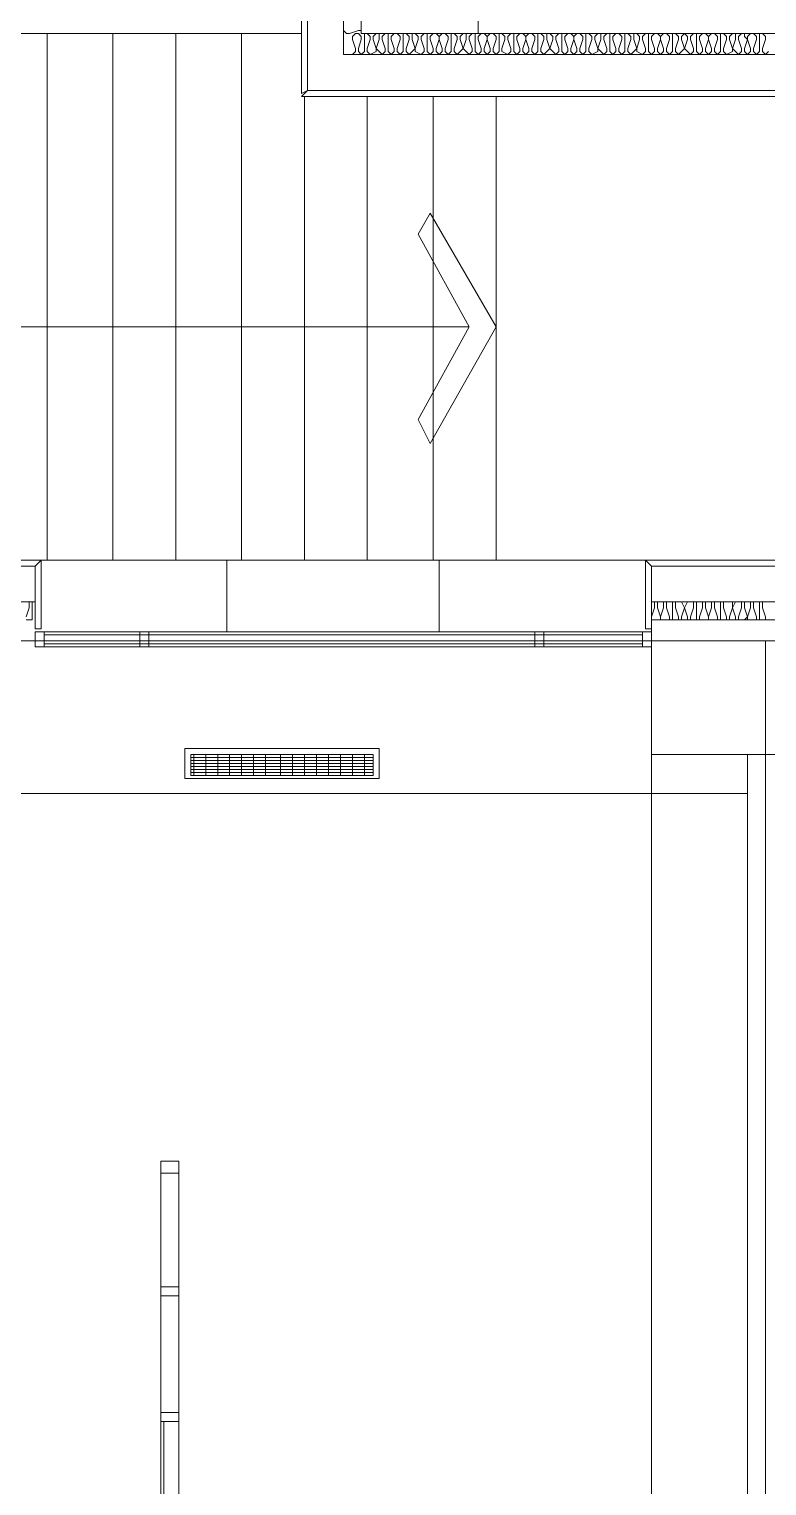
# Model space of a CAD drawing. Header units: millimetres. Extents: x -4011 to 126995, y -1911 to 106700.
# Drawn here: x 60622 to 64453, y 34578 to 42148 of the extents above; entities that cross this region are included whole.
import ezdxf

# ---------------------------------------------------------------- set-up
doc = ezdxf.new("R2010")
doc.units = ezdxf.units.MM
doc.layers.add('PDF_형상', color=7, linetype='Continuous')

msp = doc.modelspace()

# ---------------------------------------------------------------- linework, layer by layer
at = {"layer": 'PDF_형상', "lineweight": 5}
for points in [[(62036.3, 41813.5), (62036.3, 57854.9)], [(68005.2, 42015.5), (62253.9, 42015.5), (62253.9, 42823.8)], [(78932.6, 20720.2), (71968.9, 20720.2), (71968.9, 20471.5), (48948.2, 20471.5), (48948.2, 38968.9), (64445.6, 38968.9), (64445.6, 31181.3), (62844.6, 31181.3), (62844.6, 29673.6), (64445.6, 29673.6), (64445.6, 29720.2), (67057, 29720.2), (67057, 30979.3), (67057, 32518.1), (64445.6, 32518.1), (64445.6, 38968.9), (68207.3, 38968.9), (68207.3, 34538.9), (71704.7, 34538.9), (71704.7, 42217.6)], [(62036.3, 42124.4), (48544, 42124.4)], [(60715, 42124.4), (60715, 39388.6)], [(61057, 42124.4), (61057, 39388.6)], [(61383.4, 42124.4), (61383.4, 39388.6)], [(61725.4, 42124.4), (61725.4, 39388.6)], [(62347.1, 42124.4), (62347.1, 42139.9), (62331.6, 42139.9), (62285, 42124.4), (62269.4, 42124.4), (62253.9, 42139.9), (62253.9, 42155.4)], [(62300.5, 42015.5), (62316.1, 42031.1), (62316.1, 42046.6), (62300.5, 42093.3), (62300.5, 42108.8), (62316.1, 42124.4), (62331.6, 42124.4), (62347.1, 42108.8), (62347.1, 42093.3), (62331.6, 42046.6), (62331.6, 42031.1), (62347.1, 42015.5), (62362.7, 42031.1), (62362.7, 42046.6), (62362.7, 42093.3), (62362.7, 42108.8), (62362.7, 42124.4), (62378.2, 42124.4), (62393.8, 42108.8), (62393.8, 42093.3), (62378.2, 42046.6), (62378.2, 42031.1), (62393.8, 42015.5), (62424.9, 42031.1), (62424.9, 42046.6), (62440.4, 42031.1), (62456, 42015.5), (62471.5, 42031.1), (62471.5, 42046.6), (62456, 42093.3), (62456, 42108.8), (62471.5, 42124.4), (62487, 42124.4), (62487, 42108.8), (62487, 42093.3), (62487, 42046.6), (62487, 42031.1), (62502.6, 42015.5), (62518.1, 42031.1), (62518.1, 42046.6), (62502.6, 42093.3), (62502.6, 42108.8), (62518.1, 42124.4), (62533.7, 42124.4), (62549.2, 42108.8), (62549.2, 42093.3), (62533.7, 42046.6), (62533.7, 42031.1), (62549.2, 42015.5), (62564.8, 42031.1), (62564.8, 42046.6), (62564.8, 42093.3), (62564.8, 42108.8), (62564.8, 42124.4), (62580.3, 42124.4), (62595.9, 42108.8), (62595.9, 42093.3), (62580.3, 42046.6), (62580.3, 42031.1), (62595.9, 42015.5), (62611.4, 42031.1), (62626.9, 42046.6), (62626.9, 42031.1), (62658, 42015.5), (62673.6, 42031.1), (62673.6, 42046.6), (62658, 42093.3), (62658, 42108.8), (62673.6, 42124.4), (62689.1, 42124.4), (62689.1, 42108.8), (62689.1, 42093.3), (62689.1, 42046.6), (62689.1, 42031.1), (62704.7, 42015.5), (62720.2, 42031.1), (62720.2, 42046.6), (62704.7, 42093.3), (62704.7, 42108.8), (62720.2, 42124.4), (62735.7, 42124.4), (62751.3, 42108.8), (62751.3, 42093.3), (62735.7, 42046.6), (62735.7, 42031.1), (62751.3, 42015.5), (62766.8, 42031.1), (62766.8, 42046.6), (62751.3, 42093.3), (62751.3, 42108.8), (62766.8, 42124.4), (62782.4, 42124.4), (62797.9, 42108.8), (62797.9, 42093.3), (62782.4, 42046.6), (62782.4, 42031.1), (62797.9, 42015.5), (62813.5, 42031.1), (62813.5, 42046.6), (62813.5, 42093.3), (62813.5, 42108.8), (62813.5, 42124.4), (62829, 42124.4), (62844.6, 42108.8), (62844.6, 42093.3), (62829, 42046.6), (62829, 42031.1), (62844.6, 42015.5), (62860.1, 42031.1), (62875.6, 42046.6), (62891.2, 42031.1), (62906.7, 42015.5), (62922.3, 42031.1), (62922.3, 42046.6), (62906.7, 42093.3), (62906.7, 42108.8), (62922.3, 42124.4), (62937.8, 42124.4), (62937.8, 42108.8), (62937.8, 42093.3), (62937.8, 42046.6), (62937.8, 42031.1), (62953.4, 42015.5), (62968.9, 42031.1), (62968.9, 42046.6), (62953.4, 42093.3), (62953.4, 42108.8), (62968.9, 42124.4), (62984.5, 42124.4), (63000, 42108.8), (63000, 42093.3), (62984.5, 42046.6), (62984.5, 42031.1), (63000, 42015.5), (63015.5, 42031.1), (63015.5, 42046.6), (63000, 42093.3), (63000, 42108.8), (63015.5, 42124.4), (63031.1, 42124.4), (63046.6, 42108.8), (63046.6, 42093.3), (63031.1, 42046.6), (63031.1, 42031.1), (63046.6, 42015.5), (63062.2, 42031.1), (63062.2, 42046.6), (63062.2, 42093.3), (63062.2, 42108.8), (63062.2, 42124.4), (63077.7, 42124.4), (63093.3, 42108.8), (63093.3, 42093.3), (63077.7, 42046.6), (63077.7, 42031.1), (63108.8, 42015.5), (63124.4, 42031.1), (63124.4, 42046.6), (63108.8, 42093.3), (63108.8, 42108.8), (63124.4, 42124.4), (63139.9, 42124.4), (63139.9, 42108.8), (63139.9, 42093.3), (63139.9, 42046.6), (63139.9, 42031.1), (63155.4, 42015.5), (63171, 42031.1), (63171, 42046.6), (63155.4, 42093.3), (63155.4, 42108.8), (63171, 42124.4), (63186.5, 42124.4), (63202.1, 42108.8), (63202.1, 42093.3), (63186.5, 42046.6), (63186.5, 42031.1), (63202.1, 42015.5), (63217.6, 42031.1), (63217.6, 42046.6), (63202.1, 42093.3), (63202.1, 42108.8), (63217.6, 42124.4), (63233.2, 42124.4), (63248.7, 42108.8), (63248.7, 42093.3), (63233.2, 42046.6), (63233.2, 42031.1), (63248.7, 42015.5), (63264.2, 42031.1), (63264.2, 42046.6), (63264.2, 42093.3), (63264.2, 42108.8), (63264.2, 42124.4), (63279.8, 42124.4), (63295.3, 42108.8), (63295.3, 42093.3), (63279.8, 42046.6), (63279.8, 42031.1), (63295.3, 42015.5), (63310.9, 42031.1), (63326.4, 42046.6), (63342, 42031.1), (63357.5, 42015.5), (63373.1, 42031.1), (63373.1, 42046.6), (63357.5, 42093.3), (63357.5, 42108.8), (63373.1, 42124.4), (63388.6, 42124.4), (63388.6, 42108.8), (63388.6, 42093.3), (63388.6, 42046.6), (63388.6, 42031.1), (63404.1, 42015.5), (63419.7, 42031.1), (63419.7, 42046.6), (63404.1, 42093.3), (63404.1, 42108.8), (63419.7, 42124.4), (63435.2, 42124.4), (63450.8, 42108.8), (63450.8, 42093.3), (63435.2, 42046.6), (63435.2, 42031.1), (63450.8, 42015.5), (63466.3, 42031.1), (63466.3, 42046.6), (63450.8, 42093.3), (63450.8, 42108.8), (63466.3, 42124.4), (63481.9, 42124.4), (63497.4, 42108.8), (63497.4, 42093.3), (63481.9, 42046.6), (63481.9, 42031.1), (63497.4, 42015.5), (63513, 42031.1), (63513, 42046.6), (63513, 42093.3), (63513, 42108.8), (63513, 42124.4), (63528.5, 42124.4), (63544, 42108.8), (63544, 42093.3), (63528.5, 42046.6), (63528.5, 42031.1), (63544, 42015.5), (63575.1, 42031.1), (63575.1, 42046.6), (63590.7, 42031.1), (63606.2, 42015.5), (63621.8, 42031.1), (63621.8, 42046.6), (63606.2, 42093.3), (63606.2, 42108.8), (63621.8, 42124.4), (63637.3, 42124.4), (63637.3, 42108.8), (63637.3, 42093.3), (63637.3, 42046.6), (63637.3, 42031.1), (63652.9, 42015.5), (63668.4, 42031.1), (63668.4, 42046.6), (63652.9, 42093.3), (63652.9, 42108.8), (63668.4, 42124.4), (63683.9, 42124.4), (63699.5, 42108.8), (63699.5, 42093.3), (63683.9, 42046.6), (63683.9, 42031.1), (63699.5, 42015.5), (63715, 42031.1), (63715, 42046.6), (63715, 42093.3), (63715, 42108.8), (63715, 42124.4), (63730.6, 42124.4), (63746.1, 42108.8), (63746.1, 42093.3), (63730.6, 42046.6), (63730.6, 42031.1), (63746.1, 42015.5), (63761.7, 42031.1), (63777.2, 42046.6), (63777.2, 42031.1), (63808.3, 42015.5), (63823.8, 42031.1), (63823.8, 42046.6), (63808.3, 42093.3), (63808.3, 42108.8), (63823.8, 42124.4), (63839.4, 42124.4), (63839.4, 42108.8), (63839.4, 42093.3), (63839.4, 42046.6), (63839.4, 42031.1), (63854.9, 42015.5), (63870.5, 42031.1), (63870.5, 42046.6), (63854.9, 42093.3), (63854.9, 42108.8), (63870.5, 42124.4), (63886, 42124.4), (63901.6, 42108.8), (63901.6, 42093.3), (63886, 42046.6), (63886, 42031.1), (63901.6, 42015.5), (63917.1, 42031.1), (63917.1, 42046.6), (63901.6, 42093.3), (63901.6, 42108.8), (63917.1, 42124.4), (63932.6, 42124.4), (63948.2, 42108.8), (63948.2, 42093.3), (63932.6, 42046.6), (63932.6, 42031.1), (63948.2, 42015.5), (63963.7, 42031.1), (63963.7, 42046.6), (63963.7, 42093.3), (63963.7, 42108.8), (63963.7, 42124.4), (63979.3, 42124.4), (63994.8, 42108.8), (63994.8, 42093.3), (63979.3, 42046.6), (63979.3, 42031.1), (63994.8, 42015.5), (64010.4, 42031.1), (64025.9, 42046.6), (64041.5, 42031.1), (64057, 42015.5), (64072.5, 42031.1), (64072.5, 42046.6), (64057, 42093.3), (64057, 42108.8), (64072.5, 42124.4), (64088.1, 42124.4), (64088.1, 42108.8), (64088.1, 42093.3), (64088.1, 42046.6), (64088.1, 42031.1), (64103.6, 42015.5), (64119.2, 42031.1), (64119.2, 42046.6), (64103.6, 42093.3), (64103.6, 42108.8), (64119.2, 42124.4), (64134.7, 42124.4), (64150.3, 42108.8), (64150.3, 42093.3), (64134.7, 42046.6), (64134.7, 42031.1), (64150.3, 42015.5), (64165.8, 42031.1), (64165.8, 42046.6), (64150.3, 42093.3), (64150.3, 42108.8), (64165.8, 42124.4), (64181.3, 42124.4), (64196.9, 42108.8), (64196.9, 42093.3), (64181.3, 42046.6), (64181.3, 42031.1), (64196.9, 42015.5), (64212.4, 42031.1), (64212.4, 42046.6), (64212.4, 42093.3), (64212.4, 42108.8), (64212.4, 42124.4), (64228, 42124.4), (64243.5, 42108.8), (64243.5, 42093.3), (64228, 42046.6), (64228, 42031.1), (64243.5, 42015.5), (64274.6, 42031.1), (64274.6, 42046.6), (64290.2, 42031.1), (64305.7, 42015.5), (64321.2, 42031.1), (64321.2, 42046.6), (64305.7, 42093.3), (64305.7, 42108.8), (64321.2, 42124.4), (64336.8, 42124.4), (64336.8, 42108.8), (64352.3, 42093.3), (64336.8, 42046.6), (64336.8, 42031.1), (64352.3, 42015.5), (64367.9, 42031.1), (64367.9, 42046.6), (64352.3, 42093.3), (64352.3, 42108.8), (64367.9, 42124.4), (64383.4, 42124.4), (64399, 42108.8), (64399, 42093.3), (64383.4, 42046.6), (64383.4, 42031.1), (64399, 42015.5), (64414.5, 42031.1), (64414.5, 42046.6), (64414.5, 42093.3), (64414.5, 42108.8), (64414.5, 42124.4), (64430.1, 42124.4), (64445.6, 42108.8), (64445.6, 42093.3), (64430.1, 42046.6), (64430.1, 42031.1), (64445.6, 42015.5), (64461.1, 42031.1)], [(62953.4, 42124.4), (68098.4, 42124.4), (68098.4, 30777.2), (69404.1, 30777.2), (69404.1, 30979.3), (68300.5, 30979.3), (68300.5, 34430.1), (71704.7, 34430.1), (71704.7, 31181.3), (71906.7, 31181.3), (71906.7, 38673.6)], [(62051.8, 41797.9), (62051.8, 39388.6)], [(62378.2, 41797.9), (62378.2, 39388.6)], [(62720.2, 41797.9), (62720.2, 39388.6)], [(63046.6, 41797.9), (63046.6, 39388.6)], [(49243.5, 40601), (62906.7, 40601)], [(66310.9, 39388.6), (48823.8, 39388.6), (48823.8, 19414.5), (48854.9, 19445.6), (48854.9, 39357.5), (48823.8, 39388.6)], [(61647.7, 39388.6), (61647.7, 39015.5)], [(62751.3, 39388.6), (62751.3, 39015.5)], [(60248.7, 39171), (60652.8, 39171), (60637.3, 39171), (60637.3, 39139.9), (60637.3, 39093.3), (60637.3, 39077.7), (60621.8, 39077.7), (60606.2, 39077.7)], [(60606.2, 39093.3), (60621.8, 39139.9), (60621.8, 39171), (60606.2, 39171)], [(64461.1, 39171), (64445.6, 39171), (64430.1, 39171), (64430.1, 39139.9), (64445.6, 39093.3), (64445.6, 39077.7), (64430.1, 39077.7), (64414.5, 39077.7), (64414.5, 39093.3), (64414.5, 39139.9), (64414.5, 39171), (64399, 39171), (64383.4, 39171), (64383.4, 39139.9), (64399, 39093.3), (64399, 39077.7), (64383.4, 39077.7), (64367.9, 39077.7), (64352.3, 39077.7), (64352.3, 39093.3), (64367.9, 39139.9), (64367.9, 39171), (64352.3, 39171), (64336.8, 39171), (64336.8, 39139.9), (64352.3, 39093.3), (64336.8, 39077.7), (64321.2, 39077.7), (64305.7, 39077.7), (64305.7, 39093.3), (64321.2, 39139.9), (64321.2, 39171), (64305.7, 39171), (64290.2, 39171), (64274.6, 39139.9), (64274.6, 39171), (64243.5, 39171), (64228, 39171), (64228, 39139.9), (64243.5, 39093.3), (64243.5, 39077.7), (64228, 39077.7), (64212.4, 39077.7), (64212.4, 39093.3), (64212.4, 39139.9), (64212.4, 39171), (64196.9, 39171), (64181.3, 39171), (64181.3, 39139.9), (64196.9, 39093.3), (64196.9, 39077.7), (64181.3, 39077.7), (64165.8, 39077.7), (64150.3, 39077.7), (64150.3, 39093.3), (64165.8, 39139.9), (64165.8, 39171), (64150.3, 39171), (64134.7, 39171), (64134.7, 39139.9), (64150.3, 39093.3), (64150.3, 39077.7), (64134.7, 39077.7), (64119.2, 39077.7), (64103.6, 39077.7), (64103.6, 39093.3), (64119.2, 39139.9), (64119.2, 39171), (64103.6, 39171), (64088.1, 39171), (64088.1, 39139.9), (64088.1, 39093.3), (64088.1, 39077.7), (64072.5, 39077.7), (64057, 39077.7), (64057, 39093.3), (64072.5, 39139.9), (64072.5, 39171), (64057, 39171), (64041.5, 39171), (64025.9, 39139.9), (64010.4, 39171), (63994.8, 39171), (63979.3, 39171), (63979.3, 39139.9), (63994.8, 39093.3), (63994.8, 39077.7), (63979.3, 39077.7), (63963.7, 39077.7), (63963.7, 39093.3), (63963.7, 39139.9), (63963.7, 39171), (63948.2, 39171), (63932.6, 39171), (63932.6, 39139.9), (63948.2, 39093.3), (63948.2, 39077.7), (63932.6, 39077.7), (63917.1, 39077.7), (63901.6, 39077.7), (63901.6, 39093.3), (63917.1, 39139.9), (63917.1, 39171), (63901.6, 39171), (63886, 39171), (63886, 39139.9), (63901.6, 39093.3), (63901.6, 39077.7), (63886, 39077.7), (63870.5, 39077.7), (63854.9, 39077.7), (63854.9, 39093.3), (63870.5, 39139.9), (63870.5, 39171), (63854.9, 39171), (65673.6, 39171)], [(60652.8, 39015.5), (63854.9, 39015.5)], [(60699.5, 39000), (63808.3, 39000)], [(60652.8, 38937.8), (63854.9, 38937.8)], [(60699.5, 38953.4), (63808.3, 38953.4)], [(61461.1, 38378.2), (61461.1, 38269.4), (62409.3, 38269.4), (62409.3, 38378.2)], [(62409.3, 38362.7), (61461.1, 38362.7)], [(62409.3, 38347.1), (61461.1, 38347.1)], [(62409.3, 38331.6), (61461.1, 38331.6)], [(62409.3, 38316.1), (61461.1, 38316.1)], [(61476.7, 38378.2), (61476.7, 38269.4)], [(61538.9, 38378.2), (61538.9, 38269.4)], [(61601, 38378.2), (61601, 38269.4)], [(61663.2, 38378.2), (61663.2, 38269.4)], [(61725.4, 38378.2), (61725.4, 38269.4)], [(61787.6, 38378.2), (61787.6, 38269.4)], [(61849.7, 38378.2), (61849.7, 38269.4)], [(61927.5, 38378.2), (61927.5, 38269.4)], [(61989.6, 38378.2), (61989.6, 38269.4)], [(62051.8, 38378.2), (62051.8, 38269.4)], [(62114, 38378.2), (62114, 38269.4)], [(62176.2, 38378.2), (62176.2, 38269.4)], [(62238.3, 38378.2), (62238.3, 38269.4)], [(62300.5, 38378.2), (62300.5, 38269.4)], [(62362.7, 38378.2), (62362.7, 38269.4)], [(64352.3, 38378.2), (64352.3, 30326.4)], [(62409.3, 38300.5), (61461.1, 38300.5)], [(62409.3, 38285), (61461.1, 38285)], [(64352.3, 38176.2), (49057, 38176.2)], [(61305.7, 29720.2), (61305.7, 36264.2), (61399, 36264.2), (61399, 29720.2), (61399, 36264.2), (61305.7, 36264.2), (61305.7, 29751.3), (61399, 29751.3)], [(61399, 36264.2), (61305.7, 36264.2), (61399, 36264.2)], [(61305.7, 35036.3), (61305.7, 35051.8)], [(61399, 34958.5), (61305.7, 34958.5)], [(61399, 34911.9), (61305.7, 34911.9)], [(61321.2, 34911.9), (61321.2, 34305.7)]]:
    msp.add_lwpolyline(points, dxfattribs=at)
for points in [[(62067.4, 41829), (62036.3, 41813.5), (62036.3, 42854.9), (62067.4, 42823.8)], [(62953.4, 42715), (62347.1, 42715), (62347.1, 42124.4), (62953.4, 42124.4)], [(62424.9, 42046.6), (62440.4, 42093.3), (62440.4, 42108.8), (62440.4, 42124.4), (62424.9, 42124.4), (62409.3, 42108.8), (62409.3, 42093.3)], [(62626.9, 42046.6), (62642.5, 42093.3), (62642.5, 42108.8), (62626.9, 42124.4), (62611.4, 42124.4), (62611.4, 42108.8), (62611.4, 42093.3)], [(62875.6, 42046.6), (62891.2, 42093.3), (62891.2, 42108.8), (62891.2, 42124.4), (62875.6, 42124.4), (62860.1, 42108.8), (62860.1, 42093.3)], [(63326.4, 42046.6), (63342, 42093.3), (63342, 42108.8), (63326.4, 42124.4), (63310.9, 42124.4), (63310.9, 42108.8), (63310.9, 42093.3)], [(63575.1, 42046.6), (63590.7, 42093.3), (63590.7, 42108.8), (63590.7, 42124.4), (63575.1, 42124.4), (63559.6, 42108.8), (63559.6, 42093.3)], [(63777.2, 42046.6), (63792.7, 42093.3), (63792.7, 42108.8), (63777.2, 42124.4), (63761.7, 42124.4), (63761.7, 42108.8), (63761.7, 42093.3)], [(64025.9, 42046.6), (64041.5, 42093.3), (64041.5, 42108.8), (64025.9, 42124.4), (64010.4, 42108.8), (64010.4, 42093.3)], [(64274.6, 42046.6), (64290.2, 42093.3), (64290.2, 42108.8), (64290.2, 42124.4), (64274.6, 42124.4), (64259.1, 42108.8), (64259.1, 42093.3)], [(62067.4, 41829), (62036.3, 41797.9), (67772, 41797.9), (67803.1, 41829)], [(62642.5, 41082.9), (62704.7, 41191.7), (63046.6, 40601), (62704.7, 39994.8), (62642.5, 40119.2), (62906.7, 40601)], [(60248.7, 39357.5), (60217.6, 39388.6), (60683.9, 39388.6), (60652.8, 39357.5)], [(60652.8, 39357.5), (60683.9, 39388.6), (60683.9, 39031.1), (60652.8, 39031.1)], [(63854.9, 39357.5), (63823.8, 39388.6), (65704.7, 39388.6), (65673.6, 39357.5)], [(63854.9, 39357.5), (63823.8, 39388.6), (63823.8, 39031.1), (63854.9, 39031.1)], [(64025.9, 39139.9), (64010.4, 39093.3), (64010.4, 39077.7), (64025.9, 39077.7), (64041.5, 39077.7), (64041.5, 39093.3)], [(64274.6, 39139.9), (64259.1, 39093.3), (64259.1, 39077.7), (64274.6, 39077.7), (64290.2, 39077.7), (64290.2, 39093.3)], [(63854.9, 39077.7), (63854.9, 38378.2), (64554.4, 38378.2), (64554.4, 39077.7)], [(71797.9, 39077.7), (63854.9, 39077.7), (63854.9, 29611.4), (71797.9, 29611.4)], [(60652.8, 38937.8), (60699.5, 38937.8), (60699.5, 39015.5), (60652.8, 39015.5)], [(61196.9, 38937.8), (61243.5, 38937.8), (61243.5, 39015.5), (61196.9, 39015.5)], [(63248.7, 38937.8), (63295.3, 38937.8), (63295.3, 39015.5), (63248.7, 39015.5)], [(63808.3, 38937.8), (63854.9, 38937.8), (63854.9, 39015.5), (63808.3, 39015.5)], [(48948.2, 38968.9), (48948.2, 24357.5), (58943, 24357.5), (58943, 27279.8), (62471.5, 27279.8), (62471.5, 29673.6), (62844.6, 29673.6), (62844.6, 31181.3), (64445.6, 31181.3), (64445.6, 38968.9)], [(64445.6, 38968.9), (64445.6, 32518.1), (67057, 32518.1), (67057, 30979.3), (68207.3, 30979.3), (68207.3, 34538.9), (68207.3, 38968.9)], [(62440.4, 38409.3), (61430, 38409.3), (61430, 38253.9), (62440.4, 38253.9)], [(61461.1, 38378.2), (62409.3, 38378.2)], [(61305.7, 36202.1), (61399, 36202.1)], [(61305.7, 35611.4), (61399, 35611.4)], [(61305.7, 35564.8), (61399, 35564.8)]]:
    msp.add_lwpolyline(points, close=True, dxfattribs=at)

doc.saveas('drawing.dxf')
